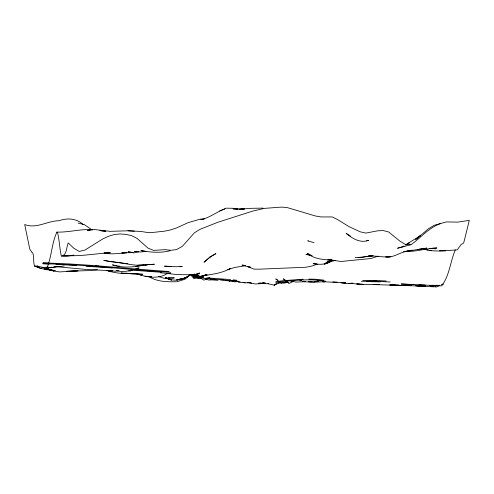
<?xml version="1.0" encoding="UTF-8"?>
<svg xmlns="http://www.w3.org/2000/svg" width="494" height="494" viewBox="0 0 494 494"><rect width="100%" height="100%" fill="white"/><g stroke="black" fill="none" stroke-linecap="round" stroke-linejoin="round"><path stroke-width="0.74" d="M49.11 263.944L43.003 263.722L43.015 262.962C85.178 263.821 127.032 268.736 169.059 271.484M170.733 272.348C129.941 269.872 89.358 264.858 48.455 263.882L48.468 263.123M441.877 284.816L442.957 284.569L442.97 283.815M204.572 218.966L200.28 219.145L188.053 222.683L176.364 228.03L170.56 229.914L164.786 231.136L153.301 232.396L146.959 232.396L140.667 231.439L128.02 230.784L110.224 231.34L93.181 229.407L87.413 230.5L92.545 229.611C80.497 228.895 68.894 232.439 56.89 232.106C51.629 243.449 51.685 256.608 46.998 267.909L45.096 268.409L42.632 267.501L40.712 268.427L38.872 267.686L37.692 266.136L34.561 266.112C33.005 261.845 34.345 256.997 32.709 252.774L32.091 252.669L29.764 249.007L24.7 224.523C36.5 229.148 47.381 220.793 59.169 220.707C67.215 217.774 76.471 218.336 82.986 224.375M455.289 249.964C450.244 261.697 449.546 275.621 441.673 285.872L401.147 283.976L406.846 284.266M190.752 274.3L185.133 279.172L176.784 281.852M190.53 274.429C184.132 280.524 173.252 281.957 165.484 277.745L171.708 280.049L166.175 277.999M210.012 257.004L204.041 262.221L210.654 256.639L215.89 253.632L210.012 257.004L210.654 256.639M422.302 233.989L428.261 228.889L434.152 225.307L446.372 221.917L457.79 222.127L469.3 220.367L463.841 242.393L463.168 243.375L461.235 244.456L457.203 249.878C446.144 250.446 434.788 252.415 423.982 249.18M190.363 274.386L187.109 277.159L181.298 279.252L182.558 279.03L188.405 276.307L181.928 279.159L176.976 279.524M421.654 234.378L415.695 239.442L420.394 235.78M403.833 246.074L402.653 246.895L403.956 246.098M405.605 244.851L420.332 235.712M276.584 283.612L274.219 285.186L267.952 283.698M276.554 283.68L274.219 285.186L280.073 282.21M224.875 208.937C216.557 211.753 209.74 217.996 200.891 219.509L203.083 219.256M195.037 275.874L193.092 276.875L193.271 277.264M167.485 273.404C158.654 279.363 146.73 277.387 137.295 273.96M230.476 268.341C222.312 273.12 212.667 274.293 203.466 275.621L207.134 274.911L197.063 276.955L190.196 274.275M230.47 268.341L227.858 269.761L234.304 267.55L245.666 265.673M331.684 261.147C326.12 264.679 319.457 264.772 313.153 263.691L316.778 263.833M378.188 256.09L371.087 258.498L341.126 261.48L328.38 259.597M199.051 276.331L197.619 277.27L205.164 278.486L238.238 281.203M209.802 277.356L203.948 280.166L199.638 277.461M440.58 223.554C428.749 227.74 420.845 237.682 410.971 244.752L405.278 244.388L399.732 240.998L388.741 232.019L383.103 230.519L377.373 230.871L365.838 233.094L360.188 231.803L349.011 226.641L337.921 219.762L332.345 216.94L320.921 216.94L315.252 215.94L287.1 207.542L281.407 207.097L264.204 208.394L252.644 211.123L217.817 222.288L200.336 229.191L194.451 232.742L182.36 246.327L176.488 249.6L170.739 250.304L165.058 249.649L153.591 250.396L147.99 248.105L137.042 238.404L131.466 235.595L125.809 234.372L120.116 233.952L114.373 234.514L108.575 236.249L102.733 238.96L85.048 250.001L79.268 251.415L73.711 248.216L68.258 242.937C66.301 247.031 67.048 255.373 61.349 256.133C59.558 248.408 59.459 240.214 57.502 232.452L56.89 232.106M194.228 275.547L193.105 276.115L193.284 276.504M293.405 281.426L288.86 283.482L283.377 278.801L287.669 282.08M329.77 261.042L325.879 262.74L330.894 261.017M219.7 210.963L226.178 208.165L232.507 208.277L238.176 209.209L233.106 208.882L244.53 208.937L239.429 209.271L250.903 208.326L262.962 208.116M193.951 275.004L199.755 273.046L193.315 275.201L189.702 274.67M317.512 264.129L311.782 266.056L306.014 267.235L259.585 269.15L253.873 269.119L248.278 266.779L242.023 265.062L243.468 265.154M439.814 285.551L436.616 286.872L430.286 286.644L433.923 286.656M195.803 277.097L200.91 276.671L206.078 274.985L200.268 277.023L194.556 276.961M200.91 276.671L206.714 274.862M202.923 275.776L205.819 274.874M403.295 246.463L397.497 248.26L410.341 244.863M200.379 276.504L205.455 275.016M198.205 277.109L193.864 278.295L190.252 274.584M335.099 260.492L332.925 261.079L327.201 261.357L328.664 261.122M138.882 251.761L133.825 252.909L128.168 251.817L133.219 252.514L121.771 252.965L126.872 252.7C119.245 253.268 111.595 254.793 104.006 252.94L110.353 252.718C96.731 253.57 83.276 255.991 69.586 255.731M288.107 282.272L284.501 283.05L278.795 282.901M203.386 275.652L204.806 275.356L198.965 278.091L193.259 277.887M170.09 250.767C160.569 253.163 150.46 252.329 140.901 250.606L145.952 251.384L140.21 252.026L134.522 251.458L137.425 251.539M314.388 281.685L320.075 280.518L314.295 281.981L308.596 281.691L311.498 281.771M408.797 250.668L403.746 251.687L426.773 248.099L417.424 249.513M49.968 267.433L46.362 268.149L64.232 265.97M45.726 268.353L51.493 267.211L45.096 268.409L56.606 266.692L85.666 269.421L112.651 270.805M214.804 279.005L209.036 280.104L205.516 279.141M372.482 255.589L361.589 257.46L355.248 257.578M195.389 277.498L198.236 276.98M73.989 255.108L68.95 256.009L63.244 255.775L68.333 255.787L61.972 256.207M278.19 282.994L280.104 282.667M136.906 268.273L139.036 267.921C131.645 270.342 123.821 272.923 116.059 270.496L117.516 270.453M118.992 270.675L115.398 271.231L109.711 270.663L112.613 270.706M275.8 281.685L283.433 280.641L303.273 279.209M275.788 282.438C292.281 280.481 309.127 278.437 325.657 281.166M71.784 255.41L73.248 255.194M135.276 266.427L141.661 265.506C132.052 267.353 121.907 267.989 112.502 264.858L116.812 265.858M97.417 269.73L88.895 270.607L66.634 271.286L78.083 270.786L59.638 271.922L53.963 271.052L47.708 269.391M325.12 281.481C317.549 282.37 309.843 282.253 302.26 281.543L305.168 281.592M409.514 250.526L412.391 250.186M229.333 281.228L235.076 280.573M56.254 266.513L54.815 266.661L56.223 266.544M405.321 251.514L408.859 251.199C400.653 251.273 394.089 258.171 385.728 256.849L390.822 256.726C383.196 257.707 375.644 255.417 367.993 256.151L373.1 255.738L358.107 257.516M145.057 264.84L149.305 264.469C137.882 266.89 126.52 263.586 115.226 262.098M405.358 251.514C416.053 251.872 426.279 248.229 436.955 248.007L430.595 248.414L435.665 248.778L429.971 248.297M42.632 267.501L48.295 267.032M285.97 281.771L287.44 281.648M145.125 264.852L154.406 264.216L145.088 264.877M240.127 281.382L234.391 281.839L231.581 280.888M299.821 280.623L301.513 280.493M291.12 281.407L292.479 281.321M333.574 260.659L334.988 260.573M361.367 281.321L373.97 281.135L390.217 282.018M362.744 280.493L373.983 280.382L386.228 281M260.986 283.698L255.262 283.945L249.6 282.957M132.509 273.423L126.785 273.657L121.098 273.071L127.427 273.262C120.462 273.806 113.472 272.645 106.852 270.484M167.979 277.875L174.314 277.943L164.125 278.295L158.494 276.56M305.199 281.697L295.894 282.074L290.324 280.808M288.28 282.549L281.932 282.741L281.277 283.247L275.776 278.931L277.634 280.036M179.421 266.42L182.243 266.34L176.506 266.76L164.483 266.161L171.609 266.457M366.665 281.605L380.571 281.858M245.16 282.426L239.442 282.556L236.651 281.265M250.236 282.735L244.511 282.871L243.116 282.284M308.793 279.129L315.228 279.203L323.644 280.11M268.662 283.747L258.788 283.426M366.579 240.343L368.691 240.319C360.435 243.523 352.321 238.54 346.177 233.341L350.493 236.157M433.232 286.674L415.54 285.773M439.401 250.798L445.736 250.791M189.671 274.454L194.599 274.436C185.355 274.985 175.895 274.843 166.719 273.299L170.337 273.602L160.402 272.824M399.282 285.291L411.329 285.507L406.247 285.291M429.65 285.316L439.648 285.304M399.035 285.001L389.754 284.958L394.836 284.989L391.328 284.785M176.16 281.759C166.719 281.864 156.617 281.833 148.496 276.276M171.282 279.585L169.85 279.573L171.091 279.919M340.928 282.692L325.176 281.808M49.956 269.81L46.436 269.755L40.792 268.322L35.185 266.149L39.464 267.791M192.672 275.454L198.378 275.578L195.568 275.411M265.649 283.247L258.856 282.951M340.94 282.858L345.93 282.988L341.57 282.722L347.245 283.488L352.975 283.247L350.864 283.167M43.003 263.722L48.455 263.882M128.533 270.903L130.669 270.965M418.893 285.995L425.847 286.217L373.254 284.563L379.596 284.618L362.46 284.476L356.767 284.025L363.096 284.34L348.807 283.352M43.015 262.962L49.122 263.185M374.983 280.839L376.44 280.888M398.572 285.266L390.686 284.816M425.371 285.155L418.961 284.803M441.537 284.513L442.957 284.569M263.086 282.895L265.222 282.982M407.562 284.291L413.972 284.563M407.575 285.341L411.138 285.495M86.03 266.247L112.187 267.995M262.752 282.401L263.92 282.457M337.192 282.105L332.802 281.846M168.596 278.079L169.22 278.116M55.976 264.253L76.78 265.624M408.303 285.273L411.156 285.427M161.328 272.293L130.694 270.088M128.02 230.784L134.343 231.136M95.286 265.908L98.874 266.143M138.431 273.942L142.643 274.195L136.924 274.386L131.25 273.571L137.591 273.491L131.855 273.935L128.31 273.46M151.448 270.965L152.856 271.058M220.262 279.851L223.992 280.092M205.726 278.875L207.023 278.962M117.529 266.031L119.665 266.18M68.586 264.253L72.692 264.549M144.909 270.527L147.885 270.737M206.733 277.856L230.593 279.567M416.139 285.767L423.963 286.353M137.369 269.971L140.858 270.23M251.736 283L247.093 282.568M48.431 269.458L49.875 269.588M126.588 263.518L128.008 263.648M132.596 269.545L134.609 269.743M227.005 280.339L228.765 280.518M125.161 263.376L109.452 261.524L103.796 260.394L110.261 261.4M201.41 278.536L196.34 277.844M238.25 281.66L235.558 281.345M236.669 280.24L233.143 279.839M231.402 280.814L232.853 280.987M309.485 254.83L305.94 254.367L312.208 255.799M329.961 259.616L331.381 259.807M327.738 259.554L334.827 260.573C325.256 259.436 315.135 259.949 307.243 253.268L311.591 255.484M224.912 280.419L229.963 281.098L227.888 280.37M111.681 261.598L114.522 261.987M203.868 277.603L200.033 277.004M44.516 268.995L50.184 269.99L46.01 268.946M428.279 249.983L424.741 249.266M429.694 250.26L431.812 250.68M247.655 266.655L250.483 267.223M248.278 266.779L250.433 267.211M194.204 273.997L194.908 274.145M322.335 281.771L324.453 282.265M137.042 273.985L141.352 274.991L138.548 273.954M106.766 270.446L111.002 271.496L106.828 270.397M78.071 223.047L84.332 224.609L92.304 230.118M199.255 275.183L195.457 274.293M37.075 265.963L42.719 267.39M46.035 268.983L55.235 270.675L48.332 269.391L53.963 271.052L46.874 268.866M314.023 242.745L307.774 240.8L308.392 240.998M34.561 266.112L39.477 267.822M435.375 286.662L435.992 286.903M165.57 277.745L170.473 279.678M218.045 280.302A158.562 17.815 0.1 0 1 210.345 279.777M409.186 242.924L405.92 244.907L409.186 242.924M331.036 261.258L324.558 264.105L331.036 261.258M183.218 278.301L176.796 279.968L183.218 278.301M144.192 264.92L137.838 265.266L144.192 264.92M151.448 276.64L145.125 276.294L151.448 276.64M105.765 231.303L100.084 230.618L105.765 231.303"/></g></svg>
